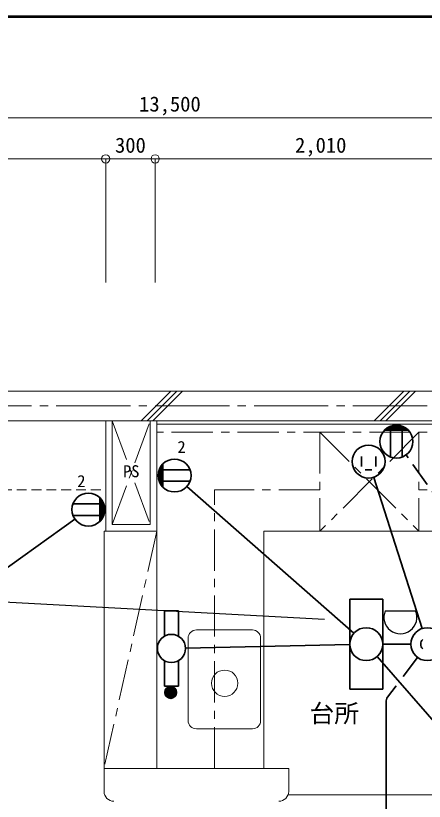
# Model space of a CAD drawing. Units: millimetres at full size, sheet at 1:50. Extents: x -9674 to 9699, y -6794 to 6791.
# Drawn here: x -1034 to 1445, y 2022 to 6791 of the extents above; entities that cross this region are included whole.
import ezdxf
from ezdxf.enums import TextEntityAlignment as Align

# ---------------------------------------------------------------- set-up
doc = ezdxf.new("R2010")
doc.units = ezdxf.units.MM
doc.header["$LTSCALE"] = 50
doc.header["$PDMODE"] = 32
doc.header["$PDSIZE"] = 50
for name, pattern in [('CHAIN1', [8, 5, -1, 1, -1]), ('CHAIN2', [12, 9, -1, 1, -1]), ('DASHED1', [1.8, 1.2, -0.6]), ('DASHED3', [4, 3, -1])]:
    doc.linetypes.add(name, pattern=pattern)
for name, color, linetype, lineweight in [('0-0_図面枠', 7, 'Continuous', 9), ('1-0_芯', 134, 'CHAIN2', 9), ('1-1_躯体', 134, 'Continuous', 9), ('1-2_間仕切', 134, 'Continuous', 9), ('1-5_設備', 134, 'Continuous', 9), ('1-7_その他', 134, 'DASHED1', 9), ('1-8_ハッチ', 134, 'Continuous', 9), ('1-B_寸法', 134, 'Continuous', 9), ('1-C_梁', 134, 'DASHED1', 9), ('2-0_芯', 2, 'Continuous', 35), ('2-E', 2, 'Continuous', 35), ('3-3', 1, 'Continuous', 25)]:
    doc.layers.add(name, color=color, linetype=linetype, lineweight=lineweight)
doc.layers.add('1-A_文字', color=134, linetype='Continuous')
doc.styles.add('ＭＳ ゴシック', font='')
doc.styles.get('ＭＳ ゴシック').set_extended_font_data('MS Gothic')

msp = doc.modelspace()

# ---------------------------------------------------------------- linework, layer by layer
at = {"layer": '0-0_図面枠'}
for p, q in [((9697.16, 6789.66), (-9672.16, 6789.66)), ((9695.4, 6787.9), (-9670.4, 6787.9)), ((-9668.64, 6786.14), (9693.64, 6786.14)), ((9691.87, 6784.38), (-9666.87, 6784.38)), ((9690.11, 6782.61), (-9665.11, 6782.61)), ((9688.35, 6780.85), (-9663.35, 6780.85))]:
    msp.add_line(p, q, dxfattribs=at)
msp.add_lwpolyline([(9698.92, -6793.93), (9698.92, 6791.43), (-9673.92, 6791.43)], dxfattribs=at)
at = {"layer": '1-0_芯'}
msp.add_line((-8587.69, 4422.07), (8317.31, 4422.07), dxfattribs=at)
at = {"layer": '1-1_躯体'}
for p, q in [((1762.31, 4512.07), (-2737.69, 4512.07)), ((1762.31, 4332.07), (-2737.69, 4332.07))]:
    msp.add_line(p, q, dxfattribs=at)
at = {"layer": '1-2_間仕切'}
for p, q in [((-487.69, 3662.07), (-487.69, 4332.07)), ((-447.69, 4332.07), (-447.69, 3702.07)), ((-217.69, 4332.07), (-217.69, 3702.07)), ((-177.69, 4332.07), (-177.69, 3662.07)), ((-217.69, 3702.07), (-447.69, 3702.07)), ((-177.69, 3662.07), (-487.69, 3662.07))]:
    msp.add_line(p, q, dxfattribs=at)
at = {"layer": '1-5_設備'}
for p, q in [((1762.31, 4312.07), (-177.69, 4312.07)), ((-497.69, 2082.07), (-497.69, 3662.07)), ((-497.69, 3662.07), (-487.69, 3662.07)), ((-177.69, 2222.07), (-177.69, 3662.07)), ((1762.31, 3662.07), (472.31, 3662.07)), ((472.31, 2222.07), (472.31, 3662.07)), ((62.31, 3062.07), (402.31, 3062.07)), ((12.31, 2512.07), (12.31, 3012.07)), ((452.31, 3012.07), (452.31, 2512.07)), ((62.31, 2462.07), (402.31, 2462.07)), ((622.31, 2222.07), (-497.69, 2222.07)), ((622.31, 2082.07), (622.31, 2222.07)), ((618.88, 2062.07), (1792.31, 2062.07))]:
    msp.add_line(p, q, dxfattribs=at)
at = {"layer": '1-5_設備', "linetype": 'CHAIN1'}
for p, q in [((1762.31, 4262.07), (-177.69, 4262.07)), ((812.31, 4262.07), (812.31, 3662.07)), ((812.31, 4262.07), (1412.31, 3662.07)), ((1412.31, 4262.07), (812.31, 3662.07)), ((1412.31, 4262.07), (1412.31, 3662.07)), ((812.31, 3912.07), (172.31, 3912.07)), ((172.31, 2222.07), (172.31, 3912.07)), ((1762.31, 3912.07), (1412.31, 3912.07)), ((-177.69, 3662.07), (-497.69, 2222.07))]:
    msp.add_line(p, q, dxfattribs=at)
at = {"layer": '1-5_設備'}
msp.add_circle((233.94, 2738.69), 80, dxfattribs=at)
for centre, radius, start, end in [((62.31, 3012.07), 50, 90, 180), ((402.31, 3012.07), 50, 0, 90), ((62.31, 2512.07), 50, 180, 270), ((402.31, 2512.07), 50, 270, 0), ((-437.69, 2082.07), 60, 180, 270), ((562.31, 2082.07), 60, 270, 0)]:
    msp.add_arc(centre, radius, start, end, dxfattribs=at)
at = {"layer": '1-7_その他', "linetype": 'CHAIN1'}
for p, q in [((-447.69, 3702.07), (-217.69, 4332.07)), ((-447.69, 4332.07), (-217.69, 3702.07))]:
    msp.add_line(p, q, dxfattribs=at)
at = {"layer": '1-8_ハッチ'}
for p, q in [((-272.16, 4332.07), (-92.16, 4512.07)), ((-236.8, 4332.07), (-56.8, 4512.07)), ((-201.45, 4332.07), (-21.45, 4512.07)), ((1142.06, 4332.07), (1322.06, 4512.07)), ((1177.41, 4332.07), (1357.41, 4512.07)), ((1212.77, 4332.07), (1392.77, 4512.07))]:
    msp.add_line(p, q, dxfattribs=at)
at = {"layer": '1-B_寸法'}
for p, q in [((-6847.69, 6172.07), (6652.31, 6172.07)), ((-2767.69, 5922.07), (-487.69, 5922.07)), ((-487.69, 5922.07), (-487.69, 5172.07)), ((-487.69, 5922.07), (-187.69, 5922.07)), ((-187.69, 5922.07), (-187.69, 5172.07)), ((-187.69, 5922.07), (1822.31, 5922.07))]:
    msp.add_line(p, q, dxfattribs=at)
for p in [(-487.69, 5922.07), (-187.69, 5922.07)]:
    msp.add_point(p, dxfattribs=at)
at = {"layer": '1-C_梁'}
msp.add_line((-2737.69, 3912.07), (-487.69, 3912.07), dxfattribs=at)
at = {"layer": '2-0_芯'}
for p, q in [((1234.47, 4296.66), (1317.4, 4296.66)), ((1240.94, 4299.34), (1240.94, 4111.94)), ((1251.62, 4302.66), (1300.26, 4302.66)), ((1310.94, 4299.34), (1310.94, 4111.94)), ((1204.52, 4275.65), (1347.35, 4275.65)), ((1207.6, 4278.66), (1344.28, 4278.66)), ((1214.63, 4284.66), (1337.25, 4284.66)), ((1223.26, 4290.66), (1328.62, 4290.66)), ((-149.28, 3938.57), (-149.28, 4061.19)), ((-143.28, 3931.54), (-143.28, 4068.22)), ((-140.28, 3928.47), (-140.28, 4071.3)), ((-167.28, 3975.56), (-167.28, 4024.2)), ((-163.96, 4034.88), (23.43, 4034.88)), ((-161.28, 3958.42), (-161.28, 4041.35)), ((-155.28, 3947.2), (-155.28, 4052.56)), ((-163.96, 3964.88), (23.43, 3964.88)), ((1138.26, 3988.01), (1433.13, 3071.15)), ((4.81, 3933.8), (1017.93, 3042.02)), ((-523.08, 3721.56), (-523.08, 3864.39)), ((-499.4, 3827.98), (-686.79, 3827.98)), ((-520.07, 3724.64), (-520.07, 3861.32)), ((-514.07, 3731.67), (-514.07, 3854.29)), ((-508.07, 3740.3), (-508.07, 3845.66)), ((-502.07, 3751.51), (-502.07, 3834.44)), ((-496.07, 3768.66), (-496.07, 3817.3)), ((-674.38, 3734.71), (-1518.36, 3129.73)), ((-499.4, 3757.98), (-686.79, 3757.98)), ((1192.99, 3248.94), (993, 3248.94)), ((993, 2702.97), (993, 3248.94)), ((1192.99, 2702.97), (1192.99, 3248.94)), ((993, 2973.76), (-3.49, 2951.83)), ((1192.99, 2975.96), (1363.75, 2975.96)), ((1158.67, 2900.55), (1836.09, 2122.77)), ((1316.56, 2779.56), (1403.78, 2895.94)), ((-93.68, 2718.81), (-93.68, 2646.79)), ((1223, 2654.72), (1273.73, 2722.41)), ((-122.48, 2704.41), (-122.48, 2661.2)), ((-112.88, 2713.26), (-112.88, 2652.34)), ((-103.28, 2717.51), (-103.28, 2648.1)), ((-84.07, 2717.51), (-84.07, 2648.1)), ((-74.47, 2713.26), (-74.47, 2652.34)), ((-64.87, 2704.41), (-64.87, 2661.2)), ((1192.99, 2702.97), (993, 2702.97)), ((1213.01, 2624.74), (1213.01, 1149.44))]:
    msp.add_line(p, q, dxfattribs=at)
for centre, radius in [((1275.94, 4205.64), 100.02), ((1107.2, 4084.59), 100), ((-70.26, 3999.88), 100.02), ((-593.09, 3792.98), 100.02), ((1092.99, 2975.96), 100), ((1463.75, 2975.96), 100), ((-93.68, 2682.8), 36.01)]:
    msp.add_circle(centre, radius, dxfattribs=at)
for centre, radius, start, end in [((1463.83, 2975.96), 40.08, 134.60828, 225.39175), ((1263.01, 2624.74), 50, 143.1504, 180)]:
    msp.add_arc(centre, radius, start, end, dxfattribs=at)
at = {"layer": '2-E'}
for p, q in [((1064.13, 4114.59), (1064.13, 4054.59)), ((1150.27, 4114.59), (1150.27, 4054.59)), ((1127.2, 4035.25), (1087.2, 4035.25)), ((-46.23, 3177.99), (-131.75, 3177.99)), ((-131.75, 3177.99), (-131.75, 3024.01)), ((-46.23, 3024.01), (-46.23, 3177.99)), ((-131.75, 2875.89), (-131.75, 2721.9)), ((-46.23, 2721.9), (-46.23, 2875.89)), ((-131.75, 2721.9), (-46.23, 2721.9))]:
    msp.add_line(p, q, dxfattribs=at)
at = {"layer": '2-E', "linetype": 'DASHED3'}
msp.add_line((1814.41, 3458.8), (1334.43, 4124.51), dxfattribs=at)
at = {"layer": '2-E'}
msp.add_circle((-88.99, 2949.95), 85.52, dxfattribs=at)
at = {"layer": '3-3'}
for p, q in [((-1302.07, 3242.68), (838.75, 3128.47)), ((1208.68, 3178.95), (1392.05, 3178.95))]:
    msp.add_line(p, q, dxfattribs=at)
msp.add_arc((1300.37, 3138.95), 100.03, 156.4305, 23.56947, dxfattribs=at)

# ---------------------------------------------------------------- texts
at = {"layer": '1-A_文字', "style": 'ＭＳ ゴシック'}
for s, height, p in [('PS', 73.31, (-382.69, 3967.07)), ('台所', 110, (749.09, 2467.33))]:
    msp.add_text(s, height=height, dxfattribs=at).set_placement(p, align=Align.BOTTOM_LEFT)
at = {"layer": '1-B_寸法', "style": 'ＭＳ ゴシック'}
for s, p in [('13,500', (-285.19, 6182.07)), ('300', (-431.44, 5932.07)), ('2,010', (661.06, 5932.07))]:
    msp.add_text(s, height=91.64, dxfattribs=at).set_placement(p, align=Align.BOTTOM_LEFT)
at = {"layer": '2-0_芯', "color": 7, "style": 'ＭＳ ゴシック'}
for p in [(-52.71, 4114.47), (-660.65, 3907.57)]:
    msp.add_text('2', height=73.31, dxfattribs=at).set_placement(p, align=Align.BOTTOM_LEFT)

doc.saveas('drawing.dxf')
